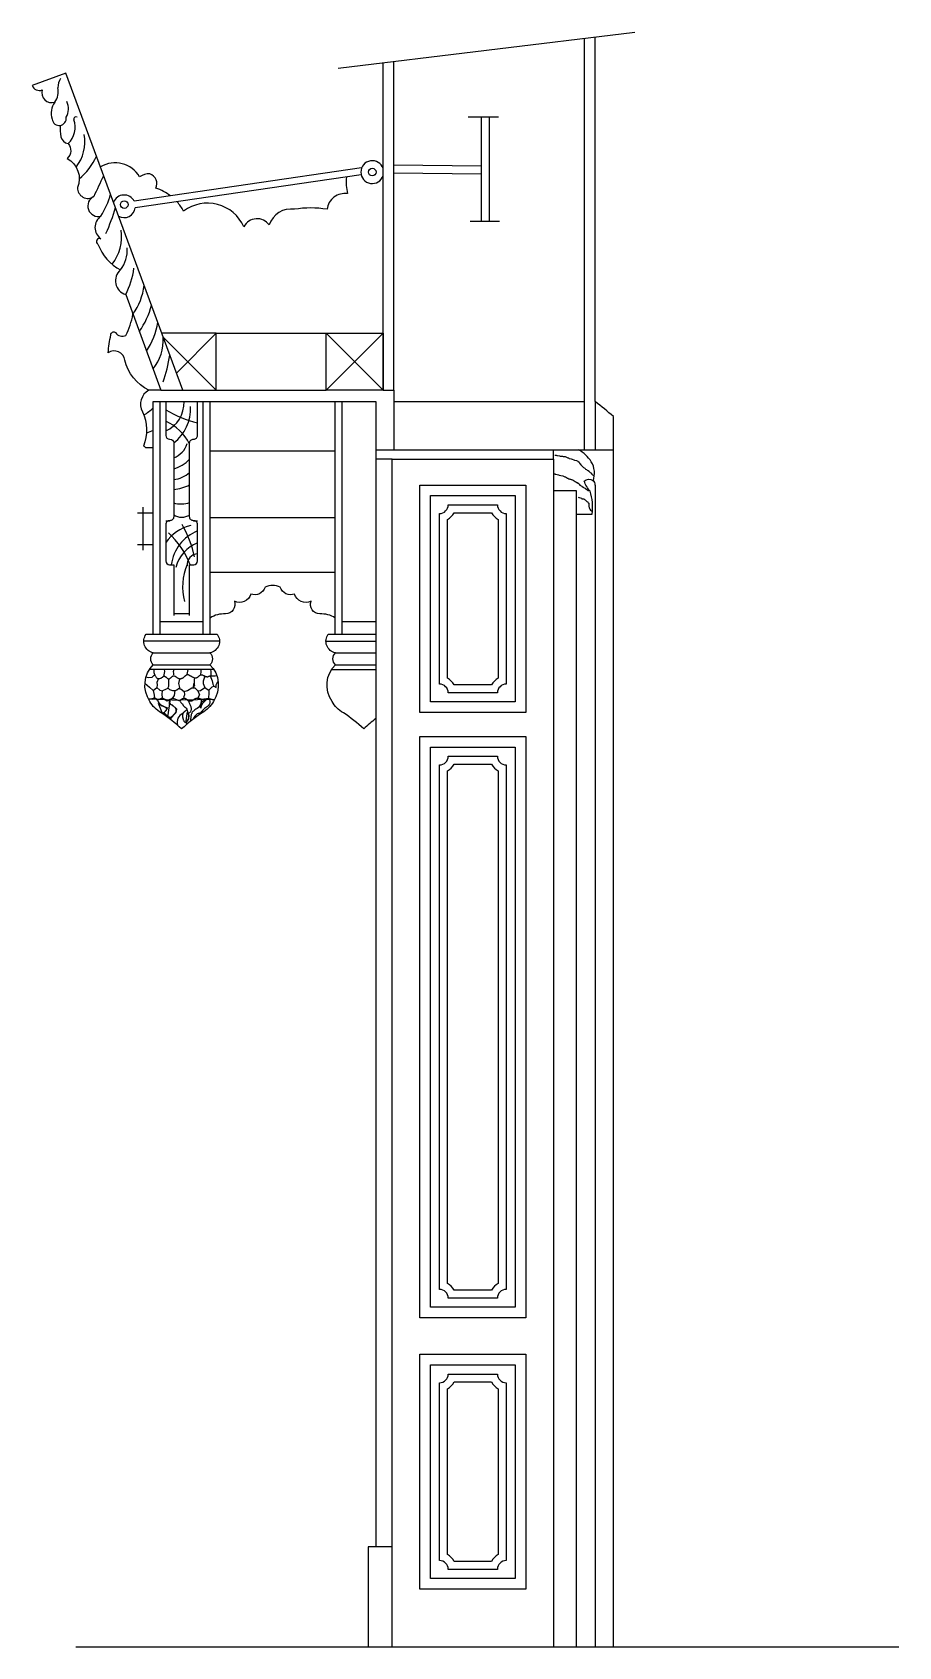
# Model space of a CAD drawing. Header units: metres. Extents: x 8151 to 11576, y 1381 to 7766.
import ezdxf

# ---------------------------------------------------------------- set-up
doc = ezdxf.new("R2010")
doc.units = ezdxf.units.M
for name, color, linetype in [('2', 2, 'Continuous'), ('3', 3, 'Continuous'), ('4', 4, 'Continuous'), ('7', 7, 'Continuous'), ('BH', 3, 'Continuous')]:
    doc.layers.add(name, color=color, linetype=linetype)

msp = doc.modelspace()

# ---------------------------------------------------------------- hatches: boundary and pattern name
at = {"layer": 'BH'}
h = msp.add_hatch(dxfattribs=at)
h.set_pattern_fill('AR-CONC', scale=15)
h.paths.add_polyline_path([(10334.49, 6305.6), (9579.99, 6305.6), (9579.99, 6115.1), (10334.49, 6115.1)])
h = msp.add_hatch(dxfattribs=at)
h.set_pattern_fill('ANSI31', scale=300)
h.paths.add_polyline_path([(10376.49, 6115.1), (10448.49, 6115.1), (10448.49, 6246.35, 0.02), (10376.49, 6305.6)])

# ---------------------------------------------------------------- linework, layer by layer
at = {"layer": '2'}
msp.add_line((8323.13, 1381.1), (11576.43, 1381.1), dxfattribs=at)
at = {"layer": '3'}
for p, q in [((9359.72, 7623.74), (10532.93, 7766.22)), ((9874.04, 7432.47), (9994.57, 7432.47)), ((9881.58, 7018.66), (9998.33, 7018.66)), ((8668.77, 6559.82), (8877.99, 6350.6)), ((8720.92, 6418.53), (8877.99, 6575.6)), ((8877.99, 6575.6), (9312.99, 6575.6)), ((9312.99, 6575.6), (9537.99, 6350.6)), ((9312.99, 6350.6), (9537.99, 6575.6)), ((8659.67, 6350.6), (8745.99, 6350.6)), ((8655.99, 5386.1), (8655.99, 6305.6)), ((8826.99, 5386.1), (8826.99, 6305.6)), ((9375.99, 5386.1), (9375.99, 6305.6)), ((8853.99, 6110.6), (9348.99, 6110.6)), ((8678.49, 5834.6), (8694.99, 5834.6)), ((8787.99, 5834.6), (8804.49, 5834.6)), ((9348.99, 5845.85), (8853.99, 5845.85)), ((10301.49, 5860.1), (10301.49, 1381.1)), ((9348.99, 5629.85), (8853.99, 5629.85)), ((8655.99, 5435.6), (8826.99, 5435.6)), ((8709.99, 5467.51), (8772.99, 5467.51)), ((9375.99, 5435.6), (9509.49, 5435.6)), ((8891.06, 5357.91), (8591.92, 5357.91)), ((8629.48, 5311.29), (8853.5, 5311.29)), ((9311.92, 5357.91), (9509.49, 5357.91)), ((9349.48, 5311.29), (9509.49, 5311.29)), ((8868.61, 5246.38), (8614.37, 5246.38)), ((8629.48, 5264.98), (8853.5, 5264.98)), ((9334.37, 5246.38), (9509.49, 5246.38)), ((9349.48, 5264.98), (9509.49, 5264.98))]:
    msp.add_line(p, q, dxfattribs=at)
for points in [[(8261.4, 7397.55, 0.38), (8285.37, 7430.02, 0.23), (8287.78, 7492.04)], [(8697.89, 7119.07, 0.09), (8639.83, 7149.41, 0.44), (8616.01, 7206.51, 0.17), (8575.51, 7194.62, 0.41), (8420.53, 7234.09, 0.41)], [(9392.95, 7193.44, 0.09), (9397.3, 7128, 0.42), (9316.31, 7066.15, 0.08), (9187.68, 7066.15, 0.37), (9087.64, 7004.29, 0.56), (8987.6, 6997.15, 0.48), (8749.4, 7059.01, 0.06), (8723.45, 7095.52, 0.06)]]:
    msp.add_lwpolyline(points, format="xyb", dxfattribs=at)
msp.add_lwpolyline([(10376.49, 5975.6), (10376.49, 1381.1)], dxfattribs=at)
for points in [[(10060.74, 5933.6), (10060.74, 5117.6), (9724.74, 5117.6), (9724.74, 5933.6)], [(10060.74, 4939.1), (10060.74, 2723.6), (9724.74, 2723.6), (9724.74, 4939.1)], [(10060.74, 2495.6), (10060.74, 1651.1), (9724.74, 1651.1), (9724.74, 2495.6)]]:
    msp.add_lwpolyline(points, close=True, dxfattribs=at)
for points in [[(9966.52, 5866.1, 0.15), (9993.24, 5839.38), (9993.24, 5211.82, 0.15), (9966.52, 5185.1), (9818.96, 5185.1, 0.15), (9792.24, 5211.82), (9792.24, 5839.38, 0.15), (9818.96, 5866.1)], [(9966.52, 4871.6, 0.15), (9993.24, 4844.88), (9993.24, 2817.82, 0.15), (9966.52, 2791.1), (9818.96, 2791.1, 0.15), (9792.24, 2817.82), (9792.24, 4844.88, 0.15), (9818.96, 4871.6)], [(9966.52, 2428.1, 0.15), (9993.24, 2401.38), (9993.24, 1745.32, 0.15), (9966.52, 1718.6), (9818.96, 1718.6, 0.15), (9792.24, 1745.32), (9792.24, 2401.38, 0.15), (9818.96, 2428.1)]]:
    msp.add_lwpolyline(points, format="xyb", close=True, dxfattribs=at)
for centre in [(9495.16, 7213.26), (8514.63, 7084.97)]:
    msp.add_circle(centre, 15.09, dxfattribs=at)
for centre, radius, start, end in [((8186.04, 7530.82), 67.5, 322.91, 13.72), ((8329.93, 7542.56), 78.43, 148.48, 176.88), ((8230.7, 7390.54), 89.82, 313.97, 19.5), ((8324.45, 7422.59), 9.31, 60.83, 192.85), ((8191.19, 7333.57), 167.38, 322.85, 9.65), ((8178.21, 7378.96), 249.31, 309.49, 335.55), ((-33723.78, 26964.69), 46560.76, 334.77, 334.88), ((8144.75, 7211.94), 327.12, 328.09, 344.76), ((7807.75, 7259.58), 697.2, 335.54, 344.52), ((8330.47, 6957.02), 173.67, 321.51, 8.98), ((8394.09, 6905.66), 132.39, 323.18, 3.26), ((8218.32, 6881.49), 338.34, 333.2, 351.71), ((8346.47, 6794.99), 248.53, 324.59, 353.14), ((8342.27, 6753.64), 287.55, 323.67, 346.62), ((8386.14, 6655.99), 263.49, 325.22, 351.97), ((8485.38, 6549.42), 183.69, 321.3, 3.24), ((8079.78, 6586.33), 622.69, 340.96, 351.04), ((8516.28, 6390.78), 157.14, 298.85, 315.83), ((8628.55, 6301.1), 122.38, 294.09, 2.11), ((8907.7, 6653.37), 443.84, 238.91, 256.55), ((8608.49, 6276.65), 168.54, 307.03, 3.07), ((8602.16, 6053.22), 190.61, 26.34, 66.4), ((9069.94, 4883.43), 1379.33, 108.64, 109.8), ((8676.41, 6168.53), 91.92, 291.43, 341.51), ((8674.56, 6170.23), 135.01, 285.21, 316.81), ((8696.84, 6109.35), 113.09, 276.68, 312.33), ((8694.19, 6139.89), 182.02, 274.98, 295.65), ((8739.2, 5992.07), 91.46, 251.38, 291.69), ((8815.41, 5653.36), 166.34, 103.08, 145.4), ((8741.52, 5909.61), 61.25, 239.02, 300.92), ((8338.5, 5591.59), 464.97, 12.37, 29.35), ((8461, 5538.67), 336.72, 21.23, 47.37), ((8866.79, 5638.65), 167.52, 111.83, 172.47), ((8853.24, 5617.27), 138.22, 110.65, 166.39), ((8804.93, 5661.51), 41.58, 90.6, 187.03), ((8976.65, 5571.89), 231.36, 157.21, 194.4)]:
    msp.add_arc(centre, radius, start, end, dxfattribs=at)
at = {"layer": '4'}
for p, q in [((9537.99, 6350.6), (9537.99, 7645.39)), ((8589.99, 5718.36), (8589.99, 5888.6)), ((8567.49, 5866.1), (8628.99, 5866.1)), ((8567.49, 5740.86), (8628.99, 5740.86))]:
    msp.add_line(p, q, dxfattribs=at)
for points in [[(10448.49, 1381.1), (10448.49, 5975.6), (10448.49, 6246.35, 0.02), (10376.49, 6305.6), (10376.49, 7747.22)], [(8745.99, 6350.6), (8283.99, 7604.72), (8151.06, 7555.69, 0.43), (8190.17, 7538.32, 0.62), (8239.89, 7490.11, 0.24), (8229.91, 7422.8, 0.43), (8261.4, 7397.55, 0.07), (8263.75, 7353.33, 0.3), (8293.06, 7325.89, -0.4), (8289.29, 7267.59, -0.38), (8330.12, 7152.04, 0.62), (8394.58, 7116.56, 0.92), (8422.44, 7039.03, 0.53), (8422.44, 6949.57, 0.94), (8410.5, 6927.7, 0.18), (8500.07, 6826.31, 0.6), (8520.3, 6728.92), (8659.67, 6350.6), (8611.44, 6350.6, 0.41), (8586.73, 6265.65, -0.21), (8590.85, 6129.81, -0.16), (8598.87, 6124.28), (8628.99, 6124.28)], [(8611.44, 6350.6, -0.22), (8516.49, 6469.64, 0.56), (8451.3, 6498.54, -0.05), (8461.94, 6569.24, -0.69), (8480.13, 6578.32, 0.36), (8521.04, 6566.97, 0.06), (8549.02, 6650.97, 0.06)], [(9509.49, 5051.95, 0.03), (9461.49, 5011.1, 0.04), (9380.89, 5075.28, -0.16), (9336.03, 5120.09, -0.36), (9349.48, 5264.98, -0.43), (9349.48, 5311.29, -0.54), (9321.13, 5386.1), (9509.49, 5386.1)]]:
    msp.add_lwpolyline(points, format="xyb", dxfattribs=at)
for points in [[(8628.99, 5386.1), (8628.99, 6305.6), (9509.49, 6305.6), (9509.49, 1775.6)], [(9573.99, 1381.1), (9573.99, 1775.6), (9479.49, 1775.6), (9479.49, 1381.1)]]:
    msp.add_lwpolyline(points, dxfattribs=at)
msp.add_lwpolyline([(8741.49, 5011.1, 0.04), (8660.89, 5075.28, -0.16), (8616.03, 5120.09, -0.36), (8629.48, 5264.98, -0.43), (8629.48, 5311.29, -0.54), (8601.13, 5386.1), (8833.41, 5386.1), (8881.85, 5386.1, -0.54), (8853.5, 5311.29, -0.43), (8853.5, 5264.98, -0.36), (8866.96, 5120.09, -0.16), (8822.1, 5075.28, 0.04)], format="xyb", close=True, dxfattribs=at)
at = {"layer": '7'}
for p, q in [((10334.49, 6115.1), (10334.49, 7742.12)), ((9579.99, 6350.6), (9579.99, 7650.49)), ((9925.74, 7432.47), (9925.74, 7018.66)), ((9957.24, 7432.47), (9957.24, 7018.66)), ((9453.11, 7229.52), (8554.33, 7098.07)), ((9925.74, 7236.95), (9579.99, 7240.67)), ((9451.5, 7202), (8558.23, 7071.36)), ((9925.74, 7205.45), (9579.99, 7209.16)), ((8877.99, 6350.6), (9312.99, 6350.6)), ((8853.99, 5386.1), (8853.99, 6305.6)), ((9348.99, 5386.1), (9348.99, 6305.6)), ((9579.99, 6305.6), (9579.99, 6115.1)), ((10376.49, 6305.6), (10376.49, 6115.1)), ((9509.49, 6115.1), (10311.04, 6115.1)), ((9573.99, 6077.6), (9509.49, 6077.6)), ((10211.49, 6077.6), (10211.49, 6115.1)), ((10311.04, 6115.1), (10448.49, 6115.1))]:
    msp.add_line(p, q, dxfattribs=at)
for points in [[(8745.99, 6350.6), (8877.99, 6350.6), (8877.99, 6575.6), (8663.1, 6575.6)], [(9537.99, 6350.6), (9579.99, 6350.6), (9579.99, 6305.6), (10334.49, 6305.6)], [(9573.99, 1775.6), (9573.99, 6077.6), (10211.49, 6077.6), (10211.49, 1381.1)]]:
    msp.add_lwpolyline(points, dxfattribs=at)
for points in [[(9537.99, 6350.6), (9312.99, 6350.6), (9312.99, 6575.6), (9537.99, 6575.6)], [(10102.74, 5975.6), (10102.74, 5075.6), (9682.74, 5075.6), (9682.74, 5975.6)], [(10102.74, 4981.1), (10102.74, 2681.6), (9682.74, 2681.6), (9682.74, 4981.1)], [(10102.74, 2537.6), (10102.74, 1609.1), (9682.74, 1609.1), (9682.74, 2537.6)]]:
    msp.add_lwpolyline(points, close=True, dxfattribs=at)
for points in [[(8678.49, 6305.6), (8678.49, 6172.1, 0.41), (8693.49, 6157.1), (8694.99, 6157.1, -0.41), (8709.99, 6142.1), (8709.99, 5849.6, -0.43), (8694.24, 5834.62, 0.43), (8678.49, 5819.64), (8678.49, 5675.6, 0.41), (8693.49, 5660.6), (8709.99, 5660.6), (8709.99, 5459.18)], [(8772.99, 5459.18), (8772.99, 5660.6), (8789.49, 5660.6, 0.41), (8804.49, 5675.6), (8804.49, 5819.64, 0.43), (8788.74, 5834.62, -0.43), (8772.99, 5849.6), (8772.99, 6142.1, -0.43), (8788.74, 6157.08, 0.43), (8804.49, 6172.06), (8804.49, 6305.6)], [(10211.49, 5954.6), (10301.49, 5954.6), (10301.49, 5860.1), (10364.22, 5860.1, 0.12), (10356.46, 5951.47, -0.09), (10332.95, 5990.6, -0.41), (10368.1, 5992.24, 0.23), (10360.94, 6067.75, 0.12), (10311.04, 6115.1)], [(9348.99, 5449.67, 0.16), (9288, 5465.86, -0.52), (9253.13, 5516.42, -0.46), (9187.88, 5544.51, -0.43), (9131.63, 5571.48, 0.1), (9101.49, 5578.73, 0.1), (9071.35, 5571.48, -0.43), (9015.1, 5544.51, -0.46), (8949.85, 5516.42, -0.52), (8914.98, 5465.86, 0.16), (8853.99, 5449.67)]]:
    msp.add_lwpolyline(points, format="xyb", dxfattribs=at)
for points in [[(9990.04, 5897.6, 0.41), (10024.74, 5862.9), (10024.74, 5188.3, 0.41), (9990.04, 5153.6), (9795.44, 5153.6, 0.41), (9760.74, 5188.3), (9760.74, 5862.9, 0.41), (9795.44, 5897.6)], [(9990.04, 4903.1, 0.41), (10024.74, 4868.4), (10024.74, 2794.3, 0.41), (9990.04, 2759.6), (9795.44, 2759.6, 0.41), (9760.74, 2794.3), (9760.74, 4868.4, 0.41), (9795.44, 4903.1)], [(9990.04, 2459.6, 0.41), (10024.74, 2424.9), (10024.74, 1721.8, 0.41), (9990.04, 1687.1), (9795.44, 1687.1, 0.41), (9760.74, 1721.8), (9760.74, 2424.9, 0.41), (9795.44, 2459.6)]]:
    msp.add_lwpolyline(points, format="xyb", close=True, dxfattribs=at)
for centre, radius, start, end in [((9495.16, 7213.26), 45.09, 18.2, 341.8), ((8514.01, 7077.99), 44.72, 26.61, 159.26), ((8514.01, 7077.99), 44.72, 241.19, 351.47)]:
    msp.add_arc(centre, radius, start, end, dxfattribs=at)
at = {"layer": 'BH'}
for points in [[(10217.55, 6094.15), (10222.55, 6094.15), (10225.05, 6092.9), (10227.55, 6092.9), (10235.04, 6091.66), (10237.54, 6090.41), (10240.04, 6090.41), (10247.54, 6089.16), (10250.04, 6087.91), (10257.53, 6087.91), (10260.03, 6086.66), (10262.53, 6085.42), (10266.28, 6084.17), (10268.78, 6082.92), (10271.28, 6082.92), (10273.78, 6080.42), (10281.27, 6079.18), (10285.02, 6077.93), (10292.52, 6075.43), (10295.02, 6074.18), (10302.51, 6072.94), (10305.01, 6071.69), (10307.51, 6070.44), (10308.76, 6067.94), (10311.26, 6066.7), (10313.76, 6065.45), (10315.01, 6062.95), (10315.01, 6060.46), (10317.51, 6059.21), (10320.01, 6055.47), (10322.5, 6052.97), (10325, 6050.47), (10327.5, 6047.98), (10330, 6045.48), (10332.5, 6044.23), (10335, 6041.74), (10337.5, 6040.49), (10338.75, 6037.99), (10342.49, 6036.75), (10344.99, 6034.25), (10347.49, 6033), (10349.99, 6033), (10349.99, 6030.51), (10352.49, 6030.51), (10353.74, 6028.01), (10356.24, 6025.51), (10358.74, 6024.27), (10361.24, 6023.02), (10362.49, 6020.52), (10363.74, 6018.03), (10366.23, 6015.53), (10368.73, 6014.28), (10368.73, 6013.04)], [(10212.55, 6020.52), (10216.3, 6020.52), (10218.8, 6018.03), (10221.3, 6018.03), (10231.29, 6015.53), (10233.79, 6014.28), (10241.29, 6013.04), (10248.79, 6011.79), (10251.29, 6010.54), (10256.28, 6008.04), (10258.78, 6008.04), (10261.28, 6005.55), (10263.78, 6005.55), (10266.28, 6003.05), (10268.78, 6003.05), (10271.28, 6000.56), (10273.78, 6000.56), (10276.27, 5999.31), (10278.77, 5999.31), (10281.27, 5998.06), (10283.77, 5998.06), (10285.02, 5995.56), (10288.77, 5994.32), (10291.27, 5993.07), (10293.77, 5991.82), (10297.52, 5989.32), (10300.01, 5988.08), (10303.76, 5985.58), (10306.26, 5985.58), (10306.26, 5983.09), (10308.76, 5983.09), (10311.26, 5980.59), (10313.76, 5979.34), (10316.26, 5975.6), (10318.76, 5973.1), (10321.25, 5971.85), (10323.75, 5970.61), (10325, 5968.11), (10327.5, 5968.11), (10330, 5965.61), (10332.5, 5964.37), (10336.25, 5963.12), (10338.75, 5960.62), (10341.25, 5960.62), (10342.49, 5958.13), (10344.99, 5956.88), (10347.49, 5954.38), (10349.99, 5953.13)], [(10308.76, 5928.18), (10311.26, 5926.93), (10313.76, 5925.68), (10322.5, 5923.18), (10323.75, 5920.69), (10331.25, 5920.69), (10333.75, 5918.19), (10336.25, 5916.94), (10338.75, 5915.7), (10341.25, 5913.2), (10343.74, 5910.7), (10346.24, 5910.7), (10347.49, 5908.21), (10348.74, 5905.71), (10351.24, 5904.47), (10351.24, 5890.74), (10352.49, 5888.24), (10352.49, 5885.75), (10353.74, 5883.25), (10354.99, 5880.75), (10357.49, 5875.76), (10361.24, 5873.27), (10362.49, 5870.77)], [(8630.7, 5246.38), (8630.94, 5243.53), (8631.51, 5238.53), (8632.16, 5234.33), (8632.92, 5230.75), (8633.81, 5227.63), (8634.86, 5224.79), (8636.09, 5222.11), (8637.5, 5219.59), (8639.06, 5217.26), (8640.77, 5215.18), (8642.61, 5213.39), (8644.58, 5211.92), (8646.65, 5210.82), (8648.82, 5210.13), (8651.07, 5209.88), (8653.35, 5210.01), (8655.63, 5210.46), (8657.86, 5211.16), (8659.98, 5212.05), (8661.95, 5213.05), (8663.74, 5214.1), (8665.28, 5215.14), (8666.56, 5216.1), (8667.59, 5216.97), (8668.44, 5217.74), (8669.15, 5218.4), (8669.77, 5218.95), (8670.34, 5219.36), (8670.92, 5219.65), (8671.54, 5219.79), (8672.26, 5219.78), (8673.08, 5219.63), (8673.97, 5219.34), (8674.94, 5218.92), (8675.98, 5218.37), (8677.08, 5217.7), (8678.23, 5216.92), (8679.42, 5216.03), (8680.64, 5215.05), (8681.89, 5214.02), (8683.15, 5212.97), (8684.43, 5211.97), (8685.7, 5211.04), (8686.97, 5210.25), (8688.21, 5209.64), (8689.44, 5209.24), (8690.63, 5209.1), (8691.8, 5209.21), (8692.95, 5209.54), (8694.09, 5210.07), (8695.23, 5210.77), (8696.38, 5211.63), (8697.55, 5212.62), (8698.74, 5213.71), (8699.97, 5214.88), (8701.23, 5216.09), (8702.52, 5217.27), (8703.84, 5218.38), (8705.2, 5219.36), (8706.59, 5220.17), (8708.02, 5220.75), (8709.48, 5221.04), (8710.97, 5221.01), (8712.49, 5220.7), (8714.02, 5220.14), (8715.56, 5219.39), (8717.1, 5218.48), (8718.64, 5217.47), (8720.15, 5216.4), (8721.65, 5215.32), (8723.11, 5214.27), (8724.55, 5213.27), (8725.99, 5212.35), (8727.44, 5211.52), (8728.91, 5210.81), (8730.43, 5210.24), (8732, 5209.83), (8733.63, 5209.6), (8735.35, 5209.56), (8737.12, 5209.71), (8738.93, 5210.04), (8740.75, 5210.51), (8742.55, 5211.14), (8744.3, 5211.89), (8745.99, 5212.75), (8747.59, 5213.71), (8749.08, 5214.75), (8750.46, 5215.86), (8751.76, 5217), (8752.98, 5218.16), (8754.15, 5219.3), (8755.27, 5220.42), (8756.36, 5221.48), (8757.43, 5222.47), (8758.51, 5223.36), (8759.58, 5224.13), (8760.65, 5224.79), (8761.73, 5225.33), (8762.8, 5225.73), (8763.87, 5225.99), (8764.95, 5226.1), (8766.02, 5226.04), (8767.1, 5225.83), (8768.19, 5225.47), (8769.3, 5224.97), (8770.45, 5224.37), (8771.65, 5223.67), (8772.92, 5222.9), (8774.26, 5222.08), (8775.68, 5221.22), (8777.21, 5220.34), (8778.8, 5219.46), (8780.42, 5218.58), (8782.06, 5217.73), (8783.67, 5216.91), (8785.22, 5216.14), (8786.69, 5215.43), (8788.03, 5214.78), (8789.24, 5214.22), (8790.32, 5213.75), (8791.33, 5213.36), (8792.28, 5213.06), (8793.22, 5212.86), (8794.17, 5212.75), (8795.17, 5212.73), (8796.26, 5212.82), (8797.46, 5213), (8798.75, 5213.29), (8800.11, 5213.68), (8801.52, 5214.18), (8802.95, 5214.79), (8804.39, 5215.51), (8805.8, 5216.34), (8807.18, 5217.28), (8808.49, 5218.34), (8809.75, 5219.47), (8810.97, 5220.61), (8812.16, 5221.73), (8813.35, 5222.77), (8814.55, 5223.69), (8815.77, 5224.44), (8817.02, 5224.97), (8818.31, 5225.25), (8819.64, 5225.29), (8820.98, 5225.14), (8822.32, 5224.84), (8823.63, 5224.42), (8824.89, 5223.92), (8826.1, 5223.37), (8827.22, 5222.83), (8828.24, 5222.31), (8829.2, 5221.81), (8830.11, 5221.35), (8831, 5220.9), (8831.89, 5220.48), (8832.83, 5220.06), (8833.82, 5219.65), (8834.91, 5219.25), (8836.11, 5218.85), (8837.39, 5218.47), (8838.73, 5218.13), (8840.1, 5217.84), (8841.47, 5217.63), (8842.81, 5217.52), (8844.09, 5217.51), (8845.29, 5217.64), (8846.38, 5217.91), (8847.38, 5218.29), (8848.33, 5218.74), (8849.26, 5219.22), (8850.2, 5219.68), (8851.19, 5220.09), (8852.26, 5220.41), (8853.43, 5220.59), (8854.77, 5220.62), (8856.38, 5220.55), (8858.42, 5220.45), (8861.02, 5220.42), (8864.33, 5220.53), (8868.47, 5220.86), (8873.59, 5221.48), (8879.82, 5222.47)], [(8673.04, 5246.38), (8673.69, 5238.56), (8669.4, 5218.71)], [(8709.5, 5246.38), (8709.27, 5245.35), (8708.77, 5241.24), (8708.64, 5236.76), (8708.78, 5231.39), (8709.12, 5224.61)], [(8765.91, 5246.38), (8763.87, 5233.19), (8761.73, 5225.69)], [(8817.55, 5246.38), (8817.55, 5238.56), (8816.16, 5224.61)], [(8856.05, 5246.38), (8857.28, 5237.48), (8856.74, 5220.86)], [(8596.25, 5191.82), (8614.64, 5176.35), (8628.6, 5163.48), (8643.63, 5174.21), (8655.44, 5164.55), (8665.1, 5161.33), (8682.28, 5169.92), (8688.72, 5172.06), (8693.02, 5166.7), (8704.83, 5163.48), (8711.27, 5162.41), (8716.64, 5163.48), (8722, 5165.63), (8728.45, 5170.99), (8740.26, 5167.77), (8750.99, 5159.19), (8764.95, 5162.41), (8782.13, 5173.13), (8793.94, 5173.13), (8805.75, 5161.33), (8815.41, 5163.48), (8832.59, 5175.28), (8842.25, 5168.84), (8848.69, 5164.55), (8861.57, 5177.42), (8869.09, 5180.64), (8877.68, 5174.21), (8877.68, 5184.93), (8884.12, 5198.87), (8886.09, 5198.54)], [(8634.67, 5225.31), (8623.23, 5213.89), (8610.35, 5212.82), (8600.38, 5215.66)], [(8649.81, 5210.02), (8643.63, 5194.58), (8644.7, 5184.93), (8643.63, 5174.21)], [(8689.8, 5206.38), (8689.8, 5186), (8689.8, 5178.5), (8685.5, 5170.99)], [(8732.74, 5207.45), (8729.52, 5190.29), (8734.35, 5169.38), (8728.45, 5170.99)], [(8792.33, 5212.82), (8792.33, 5212.82), (8791.51, 5205.21), (8791.02, 5199.16), (8790.79, 5194.45), (8790.75, 5190.86), (8790.82, 5188.19), (8790.93, 5186.23), (8791.01, 5184.77), (8790.98, 5183.59), (8790.8, 5182.51), (8790.49, 5181.46), (8790.1, 5180.4), (8789.68, 5179.26), (8789.26, 5178.02), (8788.91, 5176.61), (8788.66, 5175), (8788.57, 5173.13), (8789.64, 5190.29), (8792.86, 5182.79), (8788.57, 5178.49), (8788.57, 5173.13)], [(8833.66, 5219.25), (8826.14, 5199.95), (8826.14, 5190.29), (8829.36, 5183.86), (8832.59, 5175.28)], [(8854.69, 5220.62), (8861.57, 5201.02), (8864.79, 5188.15), (8868.17, 5180.25)], [(8610.35, 5130.23), (8610.35, 5130.23), (8614.84, 5130.02), (8618.71, 5130.11), (8622.02, 5130.44), (8624.87, 5130.9), (8627.31, 5131.42), (8629.45, 5131.89), (8631.34, 5132.24), (8633.07, 5132.38), (8634.71, 5132.24), (8636.29, 5131.86), (8637.82, 5131.32), (8639.34, 5130.68), (8640.85, 5130), (8642.38, 5129.36), (8643.96, 5128.82), (8645.6, 5128.44), (8647.31, 5128.29), (8649.08, 5128.33), (8650.86, 5128.54), (8652.62, 5128.89), (8654.34, 5129.34), (8655.97, 5129.85), (8657.48, 5130.4), (8658.84, 5130.95), (8660.03, 5131.46), (8661.09, 5131.92), (8662.07, 5132.29), (8663.02, 5132.56), (8664, 5132.69), (8665.06, 5132.66), (8666.24, 5132.44), (8667.61, 5132.02), (8669.19, 5131.38), (8670.98, 5130.56), (8672.91, 5129.64), (8674.97, 5128.67), (8677.09, 5127.71), (8679.26, 5126.84), (8681.42, 5126.11), (8683.53, 5125.58), (8685.57, 5125.31), (8687.53, 5125.28), (8689.42, 5125.47), (8691.24, 5125.85), (8692.99, 5126.4), (8694.69, 5127.09), (8696.34, 5127.9), (8697.94, 5128.8), (8699.53, 5129.75), (8701.32, 5130.58), (8703.55, 5131.15), (8706.45, 5131.26), (8710.26, 5130.75), (8715.21, 5129.46), (8721.55, 5127.19), (8729.52, 5123.8), (8623.23, 5129.16), (8633.97, 5135.59), (8644.7, 5125.94), (8660.81, 5131.3), (8665.1, 5134.52), (8684.43, 5122.72), (8698.38, 5128.09), (8705.9, 5134.52), (8729.52, 5123.8)], [(8628.6, 5163.48), (8631.82, 5151.68), (8632.89, 5144.17), (8634.38, 5132.27)], [(8644.7, 5128.09), (8644.7, 5128.09), (8646.79, 5122.56), (8649.01, 5117.97), (8651.34, 5114.2), (8653.77, 5111.12), (8656.29, 5108.61), (8658.86, 5106.56), (8661.48, 5104.84), (8664.12, 5103.33), (8666.76, 5101.93), (8669.36, 5100.61), (8671.86, 5099.35), (8674.19, 5098.13), (8676.32, 5096.95), (8678.17, 5095.78), (8679.7, 5094.6), (8680.85, 5093.41), (8681.58, 5092.18), (8681.91, 5090.92), (8681.88, 5089.62), (8681.53, 5088.28), (8680.9, 5086.89), (8680.03, 5085.45), (8678.96, 5083.96), (8677.72, 5082.42), (8676.35, 5080.82), (8674.9, 5079.22), (8673.38, 5077.66), (8671.85, 5076.19), (8670.32, 5074.88), (8668.85, 5073.76), (8667.45, 5072.89), (8666.18, 5072.32), (8650.07, 5112), (8664.03, 5102.35), (8685.5, 5093.77), (8679.06, 5083.04), (8669.4, 5073.39), (8666.18, 5072.32)], [(8665.1, 5161.33), (8662.96, 5148.46), (8665.1, 5134.52), (8665.1, 5134.52)], [(8672.62, 5074.46), (8672.62, 5074.46), (8677.18, 5069.39), (8681.24, 5065.37), (8684.84, 5062.31), (8688.04, 5060.08), (8690.88, 5058.6), (8693.42, 5057.76), (8695.69, 5057.45), (8697.76, 5057.57), (8699.66, 5058.03), (8701.42, 5058.76), (8703.06, 5059.73), (8704.59, 5060.89), (8706.03, 5062.18), (8707.41, 5063.56), (8708.73, 5064.99), (8710.02, 5066.42), (8711.28, 5067.8), (8712.51, 5069.15), (8713.71, 5070.47), (8714.85, 5071.78), (8715.92, 5073.09), (8716.91, 5074.41), (8717.81, 5075.76), (8718.6, 5077.14), (8719.28, 5078.57), (8719.82, 5080.06), (8720.2, 5081.58), (8720.39, 5083.15), (8720.39, 5084.77), (8720.16, 5086.42), (8719.7, 5088.11), (8718.96, 5089.83), (8717.95, 5091.59), (8716.71, 5093.35), (8715.26, 5095.1), (8713.66, 5096.81), (8711.95, 5098.44), (8710.18, 5099.99), (8708.39, 5101.42), (8706.62, 5102.7), (8704.91, 5103.84), (8703.28, 5104.86), (8701.75, 5105.84), (8700.33, 5106.83), (8699.04, 5107.89), (8697.88, 5109.08), (8696.89, 5110.46), (8696.06, 5112.09), (8695.41, 5114), (8694.95, 5116.13), (8694.68, 5118.38), (8694.6, 5120.66), (8694.72, 5122.86), (8695.03, 5124.9), (8695.53, 5126.67), (8696.24, 5128.09), (8685.5, 5059.45), (8699.46, 5054.08), (8710.19, 5066.95), (8719.86, 5076.61), (8722, 5089.48), (8705.9, 5104.49), (8694.09, 5108.78), (8694.09, 5124.87), (8696.24, 5128.09)], [(8713.95, 5162.94), (8712.34, 5143.1), (8703.76, 5131.68)], [(8729.52, 5123.8), (8729.52, 5123.8), (8732.17, 5124.29), (8734.5, 5124.95), (8736.55, 5125.73), (8738.37, 5126.59), (8739.97, 5127.49), (8741.41, 5128.4), (8742.71, 5129.26), (8743.92, 5130.05), (8745.07, 5130.73), (8746.16, 5131.3), (8747.21, 5131.76), (8748.23, 5132.11), (8749.21, 5132.36), (8750.18, 5132.52), (8751.12, 5132.58), (8752.06, 5132.56), (8753, 5132.45), (8753.94, 5132.26), (8754.88, 5132), (8755.82, 5131.66), (8756.76, 5131.26), (8757.7, 5130.8), (8758.64, 5130.27), (8759.58, 5129.7), (8760.52, 5129.07), (8761.44, 5128.41), (8762.35, 5127.73), (8763.23, 5127.04), (8764.06, 5126.36), (8764.84, 5125.7), (8765.56, 5125.08), (8766.2, 5124.51), (8766.76, 5124.01), (8767.26, 5123.57), (8767.69, 5123.19), (8768.08, 5122.86), (8768.43, 5122.58), (8768.77, 5122.35), (8769.09, 5122.16), (8769.42, 5122.01), (8769.77, 5121.89), (8770.14, 5121.8), (8770.55, 5121.74), (8771.01, 5121.7), (8771.53, 5121.67), (8772.11, 5121.66), (8772.78, 5121.65), (8773.54, 5121.65), (8774.39, 5121.65), (8775.34, 5121.68), (8776.38, 5121.74), (8777.5, 5121.85), (8778.69, 5122.04), (8779.95, 5122.33), (8781.28, 5122.73), (8782.66, 5123.26), (8784.1, 5123.93), (8785.57, 5124.73), (8787.07, 5125.61), (8788.59, 5126.55), (8790.12, 5127.51), (8791.65, 5128.46), (8793.16, 5129.38), (8794.65, 5130.23), (8796.11, 5130.99), (8797.54, 5131.64), (8798.94, 5132.18), (8800.31, 5132.62), (8801.66, 5132.95), (8802.98, 5133.17), (8804.28, 5133.28), (8805.57, 5133.27), (8806.83, 5133.15), (8808.08, 5132.93), (8809.3, 5132.63), (8810.49, 5132.27), (8811.64, 5131.86), (8812.76, 5131.44), (8813.84, 5131.01), (8814.87, 5130.59), (8815.86, 5130.21), (8816.83, 5129.86), (8817.82, 5129.56), (8818.87, 5129.32), (8820.02, 5129.13), (8821.29, 5129.01), (8822.72, 5128.95), (8824.35, 5128.98), (8826.21, 5129.09), (8828.24, 5129.26), (8830.39, 5129.48), (8832.61, 5129.74), (8834.83, 5130.01), (8837.01, 5130.29), (8839.08, 5130.54), (8841, 5130.77), (8842.71, 5130.94), (8844.26, 5131.06), (8845.72, 5131.1), (8847.13, 5131.07), (8848.57, 5130.95), (8850.09, 5130.73), (8851.75, 5130.41), (8853.61, 5129.96), (8855.71, 5129.41), (8857.99, 5128.79), (8860.39, 5128.18), (8862.83, 5127.63), (8865.24, 5127.21), (8867.55, 5126.98), (8869.68, 5127.01), (8871.56, 5127.36), (8737.03, 5124.87), (8744.55, 5131.3), (8752.06, 5133.45), (8759.58, 5130.23), (8767.1, 5123.8), (8769.24, 5121.65), (8772.46, 5121.65), (8782.13, 5121.65), (8795.01, 5131.3), (8805.75, 5134.52), (8815.41, 5130.23), (8821.85, 5128.09), (8843.32, 5131.3), (8850.84, 5131.3), (8866.94, 5125.94), (8871.56, 5127.36)], [(8733.26, 5124.6), (8734.02, 5122.64), (8735.4, 5119.9), (8736.84, 5117.65), (8738.3, 5115.81), (8739.73, 5114.29), (8741.08, 5113.01), (8742.32, 5111.89), (8743.39, 5110.84), (8744.26, 5109.79), (8744.97, 5108.75), (8745.56, 5107.71), (8746.08, 5106.67), (8746.57, 5105.65), (8747.07, 5104.64), (8747.64, 5103.66), (8748.31, 5102.7), (8749.12, 5101.78), (8750.04, 5100.89), (8751.06, 5100.04), (8752.13, 5099.22), (8753.23, 5098.43), (8754.32, 5097.68), (8755.37, 5096.96), (8756.36, 5096.27), (8757.25, 5095.61), (8758.05, 5094.99), (8758.75, 5094.38), (8759.38, 5093.79), (8759.93, 5093.21), (8760.41, 5092.62), (8760.83, 5092.04), (8761.19, 5091.44), (8761.5, 5090.83), (8761.74, 5090.21), (8761.91, 5089.57), (8762, 5088.92), (8761.98, 5088.26), (8761.84, 5087.6), (8761.59, 5086.93), (8761.19, 5086.26), (8760.65, 5085.59), (8759.97, 5084.91), (8759.18, 5084.22), (8758.28, 5083.51), (8757.3, 5082.78), (8756.26, 5082.01), (8755.16, 5081.21), (8754.03, 5080.36), (8752.89, 5079.46), (8751.75, 5078.51), (8750.63, 5077.5), (8749.56, 5076.43), (8748.56, 5075.29), (8747.64, 5074.08), (8746.84, 5072.79), (8746.16, 5071.42), (8745.63, 5069.97), (8745.24, 5068.45), (8744.98, 5066.85), (8744.84, 5065.19), (8744.81, 5063.47), (8744.88, 5061.69), (8745.03, 5059.87), (8745.27, 5058.02), (8745.57, 5056.12), (8745.94, 5054.22), (8746.38, 5052.31), (8746.9, 5050.42), (8747.49, 5048.56), (8748.16, 5046.75), (8748.91, 5045.01), (8749.74, 5043.36), (8750.67, 5041.8), (8751.75, 5040.32), (8753.08, 5038.93), (8754.73, 5037.59), (8756.77, 5036.31), (8759.28, 5035.06), (8762.34, 5033.84), (8766.02, 5032.63)], [(8750.99, 5159.19), (8753.14, 5145.25), (8748.7, 5134.89), (8752.06, 5133.45)], [(8767.11, 5071.52), (8768.45, 5072.31), (8770.01, 5073.28), (8771.69, 5074.43), (8773.43, 5075.76), (8775.12, 5077.27), (8776.68, 5078.98), (8778.03, 5080.87), (8779.08, 5082.95), (8779.77, 5085.22), (8780.11, 5087.64), (8780.13, 5090.18), (8779.88, 5092.79), (8779.39, 5095.45), (8778.69, 5098.1), (8777.84, 5100.71), (8776.85, 5103.24), (8775.77, 5105.67), (8774.66, 5108.02), (8773.56, 5110.33), (8772.54, 5112.65), (8771.65, 5115), (8770.95, 5117.44), (8770.48, 5120), (8770.37, 5121.77)], [(8851.91, 5127.01), (8852.99, 5119.34), (8852.43, 5113.04), (8850.54, 5107.91), (8847.63, 5103.71), (8844.02, 5100.22), (8840.02, 5097.23), (8835.96, 5094.49), (8832.14, 5091.8), (8828.81, 5088.98), (8825.96, 5086.08), (8823.49, 5083.22), (8821.31, 5080.49), (8819.33, 5078.02), (8817.47, 5075.91), (8815.62, 5074.27), (8813.71, 5073.21), (8811.63, 5072.73), (8809.3, 5072.42), (8806.6, 5071.78), (8803.45, 5070.28), (8799.74, 5067.42), (8795.38, 5062.68), (8790.25, 5055.54), (8786.94, 5049.99)], [(8805.75, 5161.33), (8812.19, 5146.32), (8805.75, 5134.52), (8805.75, 5134.52)], [(8817.98, 5129.37), (8817.98, 5129.37), (8818.39, 5125.01), (8818.38, 5120.92), (8818.05, 5117.11), (8817.51, 5113.6), (8816.85, 5110.39), (8816.16, 5107.48), (8815.56, 5104.89), (8815.14, 5102.61), (8814.97, 5100.67), (8815.03, 5099.05), (8815.28, 5097.76), (8815.66, 5096.79), (8816.15, 5096.16), (8816.69, 5095.87), (8817.23, 5095.9), (8817.73, 5096.27), (8818.17, 5096.97), (8818.58, 5097.99), (8819.03, 5099.31), (8819.57, 5100.91), (8820.26, 5102.77), (8821.16, 5104.88), (8822.32, 5107.22), (8823.82, 5109.76), (8825.67, 5112.5), (8827.83, 5115.34), (8830.2, 5118.21), (8832.7, 5121.04), (8835.24, 5123.73), (8837.73, 5126.22), (8840.1, 5128.41), (8842.25, 5130.23), (8819.7, 5117.36), (8812.19, 5099.13), (8818.63, 5092.69), (8819.7, 5107.71), (8836.88, 5125.94), (8842.25, 5130.23)], [(8848.69, 5164.55), (8848.69, 5154.9), (8847.08, 5131.3), (8850.84, 5131.3)], [(8761.81, 5087.52), (8761.81, 5087.52), (8762.97, 5084.29), (8764.06, 5081.17), (8765.09, 5078.15), (8766.03, 5075.22), (8766.88, 5072.38), (8767.62, 5069.61), (8768.23, 5066.91), (8768.71, 5064.27), (8769.02, 5061.66), (8769.07, 5058.98), (8768.78, 5056.12), (8768.03, 5052.94), (8766.73, 5049.34), (8764.78, 5045.19), (8762.07, 5040.38), (8758.51, 5034.78), (8764.95, 5078.75), (8770.32, 5063.74), (8769.24, 5050.87), (8758.51, 5034.78)], [(8814.97, 5100.62), (8808.1, 5096.04), (8802.36, 5092.19), (8797.64, 5088.96), (8793.79, 5086.22), (8790.7, 5083.88), (8788.23, 5081.81), (8786.25, 5079.9), (8784.63, 5078.04), (8783.27, 5076.13), (8782.12, 5074.15), (8781.15, 5072.12), (8780.35, 5070.04), (8779.68, 5067.9), (8779.13, 5065.72), (8778.67, 5063.49), (8778.28, 5061.23), (8777.93, 5058.93), (8777.63, 5056.56), (8777.36, 5054.09), (8777.15, 5051.49), (8776.98, 5048.72), (8776.86, 5045.75), (8776.78, 5042.54), (8776.78, 5041.94)]]:
    msp.add_lwpolyline(points, dxfattribs=at)
for centre, radius, start, end in [((10358.7, 5977.06), 17.85, 355.3, 58.21), ((8760.52, 5037.12), 37.29, 112.52, 196.97)]:
    msp.add_arc(centre, radius, start, end, dxfattribs=at)

doc.saveas('drawing.dxf')
